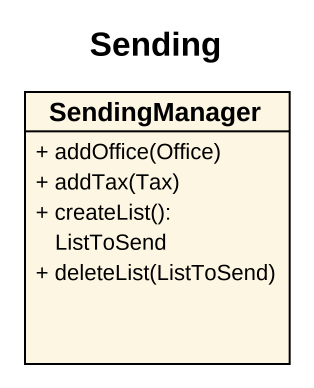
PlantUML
@startuml
title Sending
hide circle
hide empty members
skinparam classAttributeIconSize 0
class SendingManager {
  + addOffice(Office)
  + addTax(Tax)
  + createList(): ListToSend
  + deleteList(ListToSend)
}
@enduml
